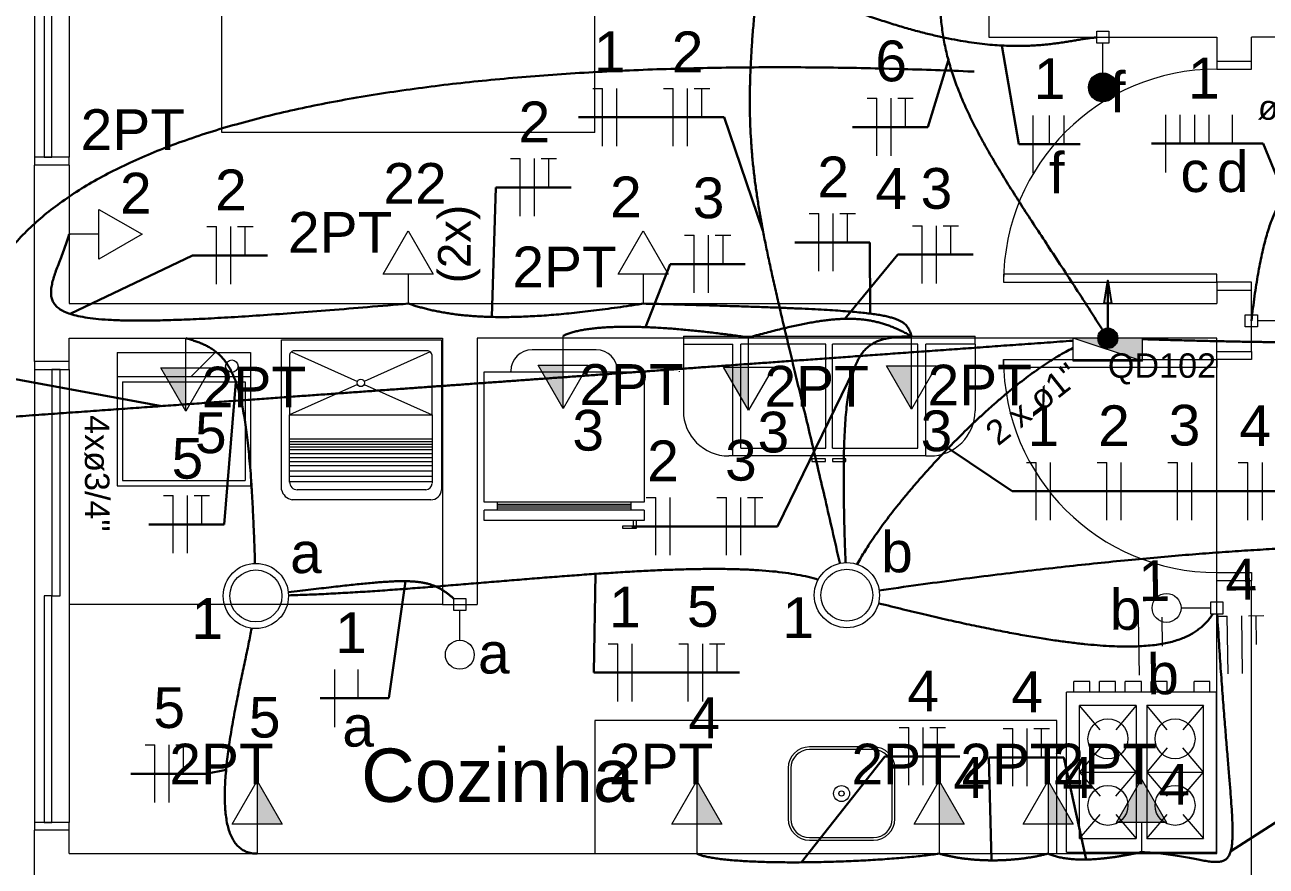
# Model space of a CAD drawing. Header units: inches. Extents: x -3 to 923, y -103 to 154.
# Drawn here: x 19.74 to 25.11, y 46.64 to 50.29 of the extents above; entities that cross this region are included whole.
import ezdxf

# ---------------------------------------------------------------- set-up
doc = ezdxf.new("R2010")
doc.units = ezdxf.units.IN
doc.header["$LTSCALE"] = 10
doc.header["$MEASUREMENT"] = 0
doc.linetypes.add('Dashed', pattern=[0.75, 0.5, -0.25])
for name, color, linetype, lineweight in [('BASE', 8, 'Continuous', 5), ('EL-Condutos', 4, 'Continuous', 30), ('EL-Fios', 9, 'Continuous', 20), ('EL-Pontos', 9, 'Continuous', 20), ('EL-Textos condutos', 7, 'Continuous', 20), ('EL-Textos fios', 2, 'Continuous', 30), ('EL-Textos pontos', 2, 'Continuous', 30), ('MOVEIS', 9, 'Continuous', 20), ('P-SIMBOL', 5, 'Continuous', 20), ('TEXTO', 2, 'Continuous', 20)]:
    doc.layers.add(name, color=color, linetype=linetype, lineweight=lineweight)
doc.styles.add('Arial', font='arial.ttf')
doc.dimstyles.get("Standard").update_dxf_attribs({"dimtxt": 0.18, "dimasz": 0.18, "dimexe": 0.18, "dimexo": 0.0625, "dimgap": 0.09, "dimtad": 0, "dimtih": 1, "dimtoh": 1, "dimdec": 4, "dimzin": 0, "dimdsep": 46, "dimtxsty": 'Standard', "dimcen": 0.09, "dimadec": 0, "dimazin": 0, "dimtfac": 1, "dimtdec": 4, "dimtofl": 0, "dimtmove": 0, "dimatfit": 3, "dimfxl": 0, "dimtolj": 1, "dimtzin": 0, "dimarcsym": 0})

msp = doc.modelspace()

# ---------------------------------------------------------------- hatches: boundary and pattern name
at = {"layer": 'P-SIMBOL', "linetype": 'Continuous'}
for points in [[(24.3395, 50.0147), (24.402, 50.0147), (24.402, 50.0772), (24.3924, 50.0767), (24.3754, 50.0712), (24.3649, 50.0653), (24.3569, 50.0582), (24.3489, 50.0478), (24.3428, 50.0347), (24.3399, 50.0217), (24.3401, 50.0147)], [(24.4645, 50.0147), (24.402, 50.0147), (24.402, 50.0772), (24.4117, 50.0767), (24.4287, 50.0712), (24.4392, 50.0653), (24.4472, 50.0582), (24.4552, 50.0478), (24.4613, 50.0347), (24.4642, 50.0217), (24.464, 50.0147)], [(24.3395, 50.0147), (24.402, 50.0147), (24.402, 49.9522), (24.3924, 49.9527), (24.3754, 49.9582), (24.3649, 49.9642), (24.3569, 49.9712), (24.3489, 49.9817), (24.3428, 49.9947), (24.3399, 50.0077), (24.3401, 50.0147)], [(24.4645, 50.0147), (24.402, 50.0147), (24.402, 49.9522), (24.4117, 49.9527), (24.4287, 49.9582), (24.4392, 49.9642), (24.4472, 49.9712), (24.4552, 49.9817), (24.4613, 49.9947), (24.4642, 50.0077), (24.464, 50.0147)], [(24.5741, 48.8284), (24.5741, 48.9283), (24.2732, 48.9283)], [(20.432, 48.8003), (20.432, 48.6128), (20.3237, 48.8003)], [(22.0662, 48.8111), (22.0662, 48.6236), (21.958, 48.8111)], [(22.8677, 48.8035), (22.8677, 48.616), (22.7595, 48.8035)], [(23.5738, 48.8089), (23.5738, 48.6214), (23.4655, 48.8089)], [(20.7408, 46.8238), (20.7408, 47.0113), (20.8491, 46.8238)], [(22.6438, 46.8238), (22.6438, 47.0113), (22.7521, 46.8238)], [(23.6939, 46.8238), (23.6939, 47.0113), (23.8021, 46.8238)], [(24.1651, 46.8238), (24.1651, 47.0113), (24.2734, 46.8238)], [(24.6778, 46.8308), (24.5695, 47.0183), (24.4613, 46.8308)]]:
    msp.add_hatch(color=256, dxfattribs=at).paths.add_polyline_path(points)

# ---------------------------------------------------------------- linework, layer by layer
at = {"layer": 'BASE'}
for p, q in [((23.9088, 51.9628), (23.9088, 50.2323)), ((23.9088, 50.2323), (24.8953, 50.2323)), ((24.8953, 50.2323), (24.8953, 50.1283)), ((25.0453, 50.1283), (25.0453, 50.2323)), ((25.3738, 50.2323), (25.0453, 50.2323)), ((24.8953, 50.1283), (25.0453, 50.1283)), ((19.7778, 48.8273), (19.7778, 49.6783)), ((19.9278, 49.6783), (19.7778, 49.6783)), ((19.9278, 49.6783), (19.9278, 49.0783)), ((24.8953, 49.1363), (24.8953, 49.0783)), ((24.8953, 49.1363), (25.0453, 49.1363)), ((25.0453, 48.8708), (25.0453, 49.1363)), ((19.9278, 49.0783), (24.8953, 49.0783)), ((19.9278, 48.9283), (21.5433, 48.9283)), ((19.9278, 48.8273), (19.9278, 48.9283)), ((21.5433, 48.9283), (21.5433, 47.7748)), ((24.8953, 48.9283), (21.6933, 48.9283)), ((21.6933, 48.9283), (21.6933, 47.7748)), ((24.8953, 48.8708), (24.8953, 48.9283)), ((24.8953, 48.8708), (25.0453, 48.8708)), ((19.9278, 48.8273), (19.7778, 48.8273)), ((24.8953, 47.9133), (24.8953, 48.8363)), ((24.8953, 46.6958), (24.8953, 47.8783)), ((24.8953, 47.8783), (25.0453, 47.8783)), ((25.0453, 44.3133), (25.0453, 47.8783)), ((21.5433, 47.7748), (19.9278, 47.7748)), ((21.5433, 47.7748), (21.6933, 47.7748)), ((19.9278, 46.7968), (19.7778, 46.7968)), ((19.7778, 46.4448), (19.7778, 46.7968)), ((19.9278, 46.6958), (19.9278, 46.7968)), ((19.9278, 46.6958), (24.8953, 46.6958))]:
    msp.add_line(p, q, dxfattribs=at)
at = {"layer": 'BASE', "linetype": 'Continuous'}
for p, q in [((19.7778, 51.3283), (19.7778, 49.7128)), ((19.9278, 51.3283), (19.9278, 49.7128)), ((19.7778, 48.7928), (19.7778, 46.8313)), ((19.9278, 48.7928), (19.9278, 46.8313))]:
    msp.add_line(p, q, dxfattribs=at)
for points in [[(19.8183, 50.5208), (19.8183, 49.7128), (19.8528, 49.7128), (19.8528, 50.5208), (19.8183, 50.5208), (19.8183, 50.5208)], [(24.8953, 49.1708), (24.8953, 49.2053), (23.9723, 49.2053), (23.9723, 49.1708), (24.8953, 49.1708), (24.8953, 49.1708)], [(24.8953, 48.8363), (24.8953, 48.8013), (23.9723, 48.8013), (23.9723, 48.8363), (24.8953, 48.8363), (24.8953, 48.8363)], [(19.8528, 48.7928), (19.8528, 47.8123), (19.8878, 47.8123), (19.8878, 48.7928), (19.8528, 48.7928), (19.8528, 48.7928)], [(19.8183, 47.8123), (19.8183, 46.8313), (19.8528, 46.8313), (19.8528, 47.8123), (19.8183, 47.8123), (19.8183, 47.8123)]]:
    msp.add_lwpolyline(points, close=True, dxfattribs=at)
for points in [[(24.8953, 50.1283), (24.8953, 50.0938), (25.0453, 50.0938), (25.0453, 50.1283)], [(19.9278, 49.6783), (19.9278, 49.7128), (19.7778, 49.7128), (19.7778, 49.6783)], [(25.0453, 49.1363), (25.0453, 49.1708), (24.8953, 49.1708), (24.8953, 49.1363)], [(25.0453, 48.8708), (25.0453, 48.8363), (24.8953, 48.8363), (24.8953, 48.8708)], [(19.7778, 48.8273), (19.7778, 48.7928), (19.9278, 48.7928), (19.9278, 48.8273)], [(24.8953, 47.8783), (24.8953, 47.9133), (25.0453, 47.9133), (25.0453, 47.8783)], [(19.9278, 46.7968), (19.9278, 46.8313), (19.7778, 46.8313), (19.7778, 46.7968)]]:
    msp.add_lwpolyline(points, dxfattribs=at)
for centre, start, end in [((24.8953, 49.1708), 90, 180), ((24.8953, 48.8363), 180, 270)]:
    msp.add_arc(centre, 0.923, start, end, dxfattribs=at)
at = {"layer": 'EL-Condutos'}
msp.add_line((24.4236, 48.9283), (24.4236, 49.1783), dxfattribs=at)
at = {"layer": 'EL-Condutos', "const_width": 0.0417}
msp.add_lwpolyline([(24.4445, 48.9283, 1), (24.4028, 48.9283, 1)], format="xyb", close=True, dxfattribs=at)
at = {"layer": 'EL-Condutos'}
msp.add_circle((24.4236, 48.9283), 0.0417, dxfattribs=at)
at = {"layer": 'EL-Condutos', "linetype": 'Dashed'}
for points in [[(23.6612, 55.0553), (23.3726, 55.0425), (23.0815, 55.0086), (22.7888, 54.9546), (22.4952, 54.8816), (22.2015, 54.7908), (21.9085, 54.6833), (21.617, 54.5602), (21.3279, 54.4226), (21.0418, 54.2716), (20.7597, 54.1085), (20.4823, 53.9342), (20.2104, 53.7499), (19.9448, 53.5568), (19.6863, 53.3559), (19.4357, 53.1484), (19.1938, 52.9354), (18.9614, 52.718), (18.7393, 52.4974), (18.5282, 52.2746), (18.3291, 52.0507), (18.1427, 51.827), (17.9697, 51.6045), (17.8111, 51.3844), (17.6675, 51.1677), (17.5398, 50.9556), (17.4288, 50.7492), (17.3353, 50.5496), (17.26, 50.358), (17.2038, 50.1754), (17.1675, 50.0031)], [(31.2656, 49.28), (30.9073, 49.3663), (30.562, 49.4722), (30.2291, 49.5963), (29.9081, 49.7373), (29.5984, 49.8939), (29.2996, 50.0647), (29.0109, 50.2484), (28.7319, 50.4437), (28.4621, 50.6493), (28.2009, 50.8637), (27.9476, 51.0858), (27.7019, 51.3142), (27.4631, 51.5476), (27.2307, 51.7846), (27.0041, 52.0238), (26.7827, 52.2641), (26.5661, 52.504), (26.3537, 52.7423), (26.1449, 52.9776), (25.9392, 53.2085), (25.7361, 53.4339), (25.5348, 53.6522), (25.3351, 53.8623), (25.1362, 54.0627), (24.9376, 54.2522), (24.7388, 54.4294), (24.5392, 54.593), (24.3383, 54.7417), (24.1355, 54.8742), (23.9303, 54.9891)], [(19.4822, 48.7089), (19.4868, 48.895), (19.5278, 49.0649), (19.6032, 49.2193), (19.7105, 49.3588), (19.8477, 49.484), (20.0125, 49.5955), (20.2027, 49.694), (20.416, 49.7802), (20.6503, 49.8546), (20.9034, 49.9178), (21.173, 49.9706), (21.4569, 50.0135), (21.7528, 50.0471), (22.0587, 50.0722), (22.3722, 50.0892), (22.6911, 50.0989), (23.0133, 50.1019), (23.3364, 50.0988), (23.6584, 50.0903), (23.9769, 50.0769), (24.2898, 50.0593), (24.5947, 50.0381), (24.8896, 50.014), (25.1722, 49.9876), (25.4403, 49.9596), (25.6917, 49.9304), (25.924, 49.9009), (26.1352, 49.8715), (26.3231, 49.843), (26.4853, 49.816)], [(26.5705, 49.6581), (26.5444, 49.5862), (26.5191, 49.5189), (26.4943, 49.456), (26.4694, 49.3973), (26.4443, 49.3428), (26.4183, 49.2923), (26.3913, 49.2457), (26.3627, 49.2028), (26.3323, 49.1634), (26.2995, 49.1276), (26.2641, 49.095), (26.2257, 49.0656), (26.1839, 49.0393), (26.1382, 49.0158), (26.0883, 48.9952), (26.0339, 48.9771), (25.9745, 48.9616), (25.9098, 48.9484), (25.8393, 48.9374), (25.7627, 48.9285), (25.6797, 48.9216), (25.5897, 48.9164), (25.4925, 48.913), (25.3876, 48.911), (25.2747, 48.9105), (25.1534, 48.9112), (25.0233, 48.913), (24.884, 48.9158), (24.7352, 48.9195), (24.5764, 48.9238)], [(19.6296, 48.5844), (19.8508, 48.6003), (20.0583, 48.6152), (20.2531, 48.6291), (20.4363, 48.6423), (20.6087, 48.6547), (20.7713, 48.6663), (20.9252, 48.6774), (21.0712, 48.6878), (21.2104, 48.6978), (21.3437, 48.7074), (21.4721, 48.7166), (21.5965, 48.7255), (21.718, 48.7342), (21.8375, 48.7428), (21.956, 48.7513), (22.0744, 48.7598), (22.1938, 48.7683), (22.315, 48.777), (22.4391, 48.7859), (22.567, 48.7951), (22.6998, 48.8046), (22.8383, 48.8146), (22.9836, 48.825), (23.1366, 48.836), (23.2982, 48.8476), (23.4696, 48.8599), (23.6516, 48.8729), (23.8451, 48.8868), (24.0513, 48.9016), (24.271, 48.9173)]]:
    msp.add_spline(points, degree=3, dxfattribs=at)
at = {"layer": 'EL-Condutos', "linetype": 'Continuous'}
for points in [[(24.4236, 48.9283), (24.3572, 49.0329), (24.2929, 49.1323), (24.2311, 49.227), (24.1717, 49.3173), (24.1151, 49.4037), (24.0613, 49.4865), (24.0105, 49.5661), (23.963, 49.6429), (23.9188, 49.7172), (23.8781, 49.7895), (23.8411, 49.8601), (23.808, 49.9295), (23.7789, 49.9979), (23.7539, 50.0659), (23.7333, 50.1337), (23.7173, 50.2018), (23.7059, 50.2706), (23.6993, 50.3403), (23.6978, 50.4115), (23.7015, 50.4845), (23.7104, 50.5597), (23.7249, 50.6374), (23.7451, 50.7181), (23.7711, 50.8022), (23.8031, 50.8899), (23.8412, 50.9818), (23.8857, 51.0782), (23.9367, 51.1794), (23.9943, 51.2859), (24.0588, 51.3981)], [(23.0419, 50.4617), (23.1272, 50.4247), (23.2087, 50.3911), (23.2863, 50.3607), (23.3603, 50.3334), (23.4307, 50.3091), (23.4977, 50.2876), (23.5614, 50.2687), (23.6219, 50.2524), (23.6793, 50.2384), (23.7337, 50.2266), (23.7853, 50.2169), (23.8341, 50.2092), (23.8803, 50.2032), (23.924, 50.1988), (23.9653, 50.196), (24.0043, 50.1944), (24.0412, 50.1941), (24.076, 50.1948), (24.1088, 50.1964), (24.1399, 50.1987), (24.1692, 50.2017), (24.197, 50.2051), (24.2232, 50.2088), (24.2482, 50.2127), (24.2718, 50.2166), (24.2944, 50.2204), (24.3159, 50.2239), (24.3366, 50.227), (24.3564, 50.2295), (24.3756, 50.2313)], [(23.2629, 47.9554), (23.2311, 48.0956), (23.2008, 48.2278), (23.1717, 48.3523), (23.144, 48.4696), (23.1177, 48.5802), (23.0927, 48.6844), (23.0691, 48.7826), (23.0468, 48.8753), (23.0258, 48.963), (23.0063, 49.0459), (22.988, 49.1247), (22.9712, 49.1996), (22.9556, 49.2711), (22.9414, 49.3397), (22.9286, 49.4057), (22.9171, 49.4696), (22.907, 49.5318), (22.8982, 49.5927), (22.8908, 49.6528), (22.8847, 49.7125), (22.88, 49.7722), (22.8766, 49.8323), (22.8746, 49.8933), (22.8739, 49.9555), (22.8746, 50.0194), (22.8766, 50.0855), (22.88, 50.1541), (22.8847, 50.2257), (22.8908, 50.3007), (22.8982, 50.3795)], [(25.0453, 49.0035), (25.052, 49.0586), (25.059, 49.1108), (25.0664, 49.1601), (25.0741, 49.2067), (25.0822, 49.2505), (25.0908, 49.2917), (25.0997, 49.3302), (25.1091, 49.3661), (25.1191, 49.3994), (25.1295, 49.4303), (25.1405, 49.4587), (25.1521, 49.4847), (25.1643, 49.5083), (25.1771, 49.5296), (25.1905, 49.5487), (25.2047, 49.5655), (25.2196, 49.5801), (25.2352, 49.5926), (25.2515, 49.603), (25.2687, 49.6114), (25.2867, 49.6177), (25.3056, 49.6222), (25.3253, 49.6247), (25.3459, 49.6253), (25.3675, 49.6242), (25.39, 49.6213), (25.4135, 49.6167), (25.4381, 49.6104), (25.4636, 49.6024), (25.4903, 49.5929)], [(21.3953, 49.0783), (21.2189, 49.0632), (21.056, 49.0498), (20.9059, 49.0382), (20.7683, 49.0283), (20.6426, 49.0201), (20.5283, 49.0136), (20.4249, 49.0089), (20.332, 49.0059), (20.249, 49.0046), (20.1754, 49.0051), (20.1108, 49.0073), (20.0547, 49.0112), (20.0065, 49.0169), (19.9658, 49.0243), (19.932, 49.0334), (19.9048, 49.0442), (19.8835, 49.0568), (19.8678, 49.0711), (19.857, 49.0872), (19.8508, 49.105), (19.8486, 49.1245), (19.8499, 49.1458), (19.8542, 49.1688), (19.861, 49.1935), (19.8699, 49.22), (19.8804, 49.2481), (19.8919, 49.2781), (19.9039, 49.3097), (19.9161, 49.3432), (19.9278, 49.3783)], [(22.4115, 49.0783), (22.3549, 49.0695), (22.3004, 49.0615), (22.2479, 49.0543), (22.1974, 49.0478), (22.1488, 49.042), (22.1021, 49.037), (22.0572, 49.0326), (22.0141, 49.029), (21.9727, 49.0259), (21.9329, 49.0236), (21.8947, 49.0218), (21.8581, 49.0206), (21.8229, 49.02), (21.7891, 49.02), (21.7567, 49.0204), (21.7256, 49.0214), (21.6958, 49.0229), (21.6671, 49.0249), (21.6396, 49.0273), (21.6132, 49.0302), (21.5877, 49.0334), (21.5633, 49.0371), (21.5397, 49.0412), (21.517, 49.0456), (21.495, 49.0503), (21.4739, 49.0553), (21.4533, 49.0607), (21.4334, 49.0663), (21.4141, 49.0722), (21.3953, 49.0783)], [(22.4115, 49.0783), (22.5182, 49.0755), (22.618, 49.0728), (22.7111, 49.0701), (22.7978, 49.0675), (22.8782, 49.0649), (22.9527, 49.0623), (23.0215, 49.0597), (23.0848, 49.057), (23.1429, 49.0543), (23.196, 49.0514), (23.2443, 49.0484), (23.2881, 49.0453), (23.3276, 49.042), (23.363, 49.0386), (23.3946, 49.0349), (23.4227, 49.0309), (23.4474, 49.0267), (23.469, 49.0222), (23.4878, 49.0174), (23.5039, 49.0123), (23.5177, 49.0068), (23.5293, 49.0009), (23.539, 48.9945), (23.5471, 48.9878), (23.5537, 48.9806), (23.5592, 48.9729), (23.5636, 48.9647), (23.5674, 48.956), (23.5707, 48.9467), (23.5738, 48.9369)], [(23.5738, 48.9369), (23.5548, 48.9474), (23.5359, 48.957), (23.5173, 48.9659), (23.4987, 48.974), (23.4802, 48.9813), (23.4616, 48.9877), (23.443, 48.9935), (23.4243, 48.9984), (23.4053, 49.0026), (23.3862, 49.006), (23.3667, 49.0087), (23.3469, 49.0107), (23.3267, 49.012), (23.3061, 49.0125), (23.2849, 49.0123), (23.2631, 49.0115), (23.2408, 49.0099), (23.2177, 49.0077), (23.1939, 49.0048), (23.1694, 49.0013), (23.1439, 48.9971), (23.1176, 48.9922), (23.0903, 48.9867), (23.062, 48.9806), (23.0326, 48.9739), (23.0021, 48.9666), (22.9704, 48.9587), (22.9375, 48.9502), (22.9033, 48.9411), (22.8677, 48.9315)], [(22.8677, 48.9315), (22.8407, 48.9355), (22.813, 48.9394), (22.7846, 48.9433), (22.7556, 48.947), (22.7262, 48.9507), (22.6963, 48.9543), (22.6662, 48.9576), (22.6357, 48.9608), (22.6052, 48.9638), (22.5745, 48.9666), (22.5438, 48.9692), (22.5132, 48.9714), (22.4828, 48.9734), (22.4525, 48.975), (22.4226, 48.9763), (22.3931, 48.9772), (22.3641, 48.9778), (22.3356, 48.9779), (22.3078, 48.9776), (22.2806, 48.9769), (22.2543, 48.9756), (22.2288, 48.9739), (22.2043, 48.9716), (22.1809, 48.9688), (22.1585, 48.9654), (22.1373, 48.9615), (22.1174, 48.9569), (22.0989, 48.9516), (22.0818, 48.9457), (22.0662, 48.9391)], [(20.7316, 47.9537), (20.7289, 48.0347), (20.7259, 48.1108), (20.7226, 48.1823), (20.7189, 48.2492), (20.715, 48.3117), (20.7107, 48.37), (20.7059, 48.4243), (20.7008, 48.4746), (20.6952, 48.5212), (20.6892, 48.5643), (20.6826, 48.604), (20.6756, 48.6404), (20.668, 48.6738), (20.6598, 48.7042), (20.6511, 48.7319), (20.6417, 48.757), (20.6317, 48.7797), (20.621, 48.8001), (20.6097, 48.8184), (20.5976, 48.8348), (20.5848, 48.8494), (20.5712, 48.8625), (20.5568, 48.874), (20.5416, 48.8843), (20.5256, 48.8935), (20.5087, 48.9017), (20.4909, 48.9091), (20.4722, 48.9159), (20.4526, 48.9223), (20.432, 48.9283)], [(23.2882, 47.9576), (23.285, 48.0493), (23.2826, 48.1351), (23.2811, 48.2151), (23.2803, 48.2895), (23.2803, 48.3586), (23.2812, 48.4225), (23.2828, 48.4815), (23.2854, 48.5357), (23.2887, 48.5854), (23.293, 48.6308), (23.2981, 48.672), (23.3041, 48.7093), (23.3109, 48.7428), (23.3187, 48.7728), (23.3274, 48.7995), (23.337, 48.823), (23.3475, 48.8436), (23.359, 48.8615), (23.3714, 48.8769), (23.3848, 48.8899), (23.3992, 48.9008), (23.4145, 48.9098), (23.4309, 48.9171), (23.4482, 48.9228), (23.4665, 48.9273), (23.4859, 48.9306), (23.5063, 48.933), (23.5277, 48.9348), (23.5502, 48.936), (23.5738, 48.9369)], [(23.3391, 47.9496), (23.3549, 47.9778), (23.3728, 48.0075), (23.3926, 48.0385), (23.4143, 48.0706), (23.4378, 48.1038), (23.4629, 48.1379), (23.4895, 48.1728), (23.5175, 48.2084), (23.5469, 48.2444), (23.5774, 48.2808), (23.6091, 48.3175), (23.6417, 48.3543), (23.6752, 48.3911), (23.7095, 48.4277), (23.7444, 48.464), (23.7799, 48.5), (23.8158, 48.5354), (23.852, 48.5701), (23.8885, 48.604), (23.9251, 48.6369), (23.9616, 48.6688), (23.9981, 48.6995), (24.0344, 48.7288), (24.0703, 48.7567), (24.1058, 48.7829), (24.1407, 48.8074), (24.175, 48.8301), (24.2085, 48.8507), (24.2412, 48.8692), (24.2729, 48.8854)], [(23.432, 47.8357), (23.6033, 47.8597), (23.7678, 47.8818), (23.9257, 47.902), (24.0771, 47.9204), (24.2224, 47.9371), (24.3617, 47.9522), (24.4952, 47.9656), (24.6232, 47.9776), (24.7457, 47.9882), (24.8631, 47.9975), (24.9756, 48.0056), (25.0833, 48.0124), (25.1865, 48.0183), (25.2853, 48.0231), (25.38, 48.027), (25.4708, 48.0301), (25.5579, 48.0325), (25.6415, 48.0342), (25.7217, 48.0353), (25.7989, 48.0359), (25.8732, 48.036), (25.9449, 48.0359), (26.014, 48.0355), (26.0809, 48.0349), (26.1458, 48.0342), (26.2088, 48.0335), (26.2702, 48.0329), (26.3301, 48.0324), (26.3888, 48.0322), (26.4465, 48.0323)], [(20.8771, 47.8145), (20.9574, 47.8172), (21.0395, 47.8209), (21.1231, 47.8254), (21.2081, 47.8305), (21.2941, 47.8363), (21.3811, 47.8426), (21.4687, 47.8493), (21.5567, 47.8562), (21.645, 47.8634), (21.7334, 47.8707), (21.8215, 47.8779), (21.9092, 47.8851), (21.9963, 47.8921), (22.0825, 47.8987), (22.1677, 47.905), (22.2516, 47.9107), (22.334, 47.9159), (22.4146, 47.9203), (22.4934, 47.924), (22.57, 47.9267), (22.6442, 47.9284), (22.7159, 47.9291), (22.7847, 47.9285), (22.8506, 47.9266), (22.9132, 47.9234), (22.9723, 47.9186), (23.0278, 47.9122), (23.0795, 47.9041), (23.127, 47.8942), (23.1702, 47.8824)], [(20.8756, 47.8282), (20.9262, 47.8342), (20.974, 47.8398), (21.0191, 47.845), (21.0615, 47.8499), (21.1015, 47.8545), (21.139, 47.8586), (21.1743, 47.8624), (21.2073, 47.8657), (21.2383, 47.8686), (21.2673, 47.871), (21.2944, 47.873), (21.3197, 47.8745), (21.3434, 47.8755), (21.3654, 47.8759), (21.3861, 47.8759), (21.4054, 47.8752), (21.4234, 47.8741), (21.4403, 47.8723), (21.4562, 47.87), (21.4711, 47.867), (21.4852, 47.8634), (21.4985, 47.8591), (21.5113, 47.8542), (21.5235, 47.8487), (21.5353, 47.8424), (21.5468, 47.8354), (21.5581, 47.8277), (21.5694, 47.8192), (21.5806, 47.81), (21.5919, 47.8)], [(23.4327, 47.7799), (23.5384, 47.7537), (23.6386, 47.7297), (23.7336, 47.7078), (23.8235, 47.688), (23.9085, 47.6703), (23.9887, 47.6545), (24.0642, 47.6407), (24.1353, 47.6287), (24.2021, 47.6185), (24.2646, 47.6102), (24.3232, 47.6035), (24.3779, 47.5985), (24.4289, 47.5951), (24.4764, 47.5933), (24.5204, 47.593), (24.5613, 47.5942), (24.599, 47.5967), (24.6338, 47.6006), (24.6658, 47.6058), (24.6952, 47.6122), (24.7222, 47.6199), (24.7468, 47.6286), (24.7693, 47.6385), (24.7897, 47.6494), (24.8083, 47.6613), (24.8252, 47.6741), (24.8406, 47.6878), (24.8546, 47.7023), (24.8673, 47.7176), (24.879, 47.7336)], [(24.8971, 47.7327), (24.9052, 47.6036), (24.9132, 47.4849), (24.9212, 47.3763), (24.9289, 47.2774), (24.9361, 47.1877), (24.9429, 47.1067), (24.9489, 47.0341), (24.9541, 46.9695), (24.9583, 46.9124), (24.9615, 46.8624), (24.9633, 46.819), (24.9638, 46.782), (24.9627, 46.7507), (24.9599, 46.7249), (24.9552, 46.704), (24.9487, 46.6878), (24.94, 46.6756), (24.929, 46.6672), (24.9156, 46.6621), (24.8997, 46.6599), (24.8811, 46.6601), (24.8597, 46.6623), (24.8353, 46.6662), (24.8078, 46.6712), (24.7771, 46.677), (24.7429, 46.6832), (24.7053, 46.6893), (24.6639, 46.6948), (24.6187, 46.6995), (24.5695, 46.7028)], [(20.7174, 47.6721), (20.7109, 47.639), (20.7038, 47.6038), (20.6961, 47.5668), (20.688, 47.5283), (20.6796, 47.4884), (20.671, 47.4474), (20.6624, 47.4055), (20.6539, 47.3629), (20.6456, 47.3198), (20.6376, 47.2765), (20.6301, 47.2331), (20.6231, 47.1899), (20.6169, 47.1471), (20.6115, 47.105), (20.6071, 47.0637), (20.6038, 47.0235), (20.6016, 46.9845), (20.6008, 46.9471), (20.6015, 46.9114), (20.6037, 46.8777), (20.6077, 46.8461), (20.6135, 46.8169), (20.6212, 46.7903), (20.6311, 46.7665), (20.6431, 46.7458), (20.6575, 46.7284), (20.6743, 46.7145), (20.6937, 46.7042), (20.7159, 46.6979), (20.7408, 46.6958)], [(24.5695, 46.7028), (24.5515, 46.6989), (24.5337, 46.6953), (24.5163, 46.6919), (24.4991, 46.6887), (24.4822, 46.6858), (24.4656, 46.6831), (24.4493, 46.6807), (24.4334, 46.6785), (24.4177, 46.6766), (24.4023, 46.6749), (24.3873, 46.6735), (24.3726, 46.6724), (24.3581, 46.6715), (24.3441, 46.6708), (24.3303, 46.6704), (24.3169, 46.6703), (24.3038, 46.6704), (24.291, 46.6708), (24.2786, 46.6714), (24.2665, 46.6723), (24.2548, 46.6735), (24.2434, 46.6749), (24.2323, 46.6766), (24.2216, 46.6785), (24.2113, 46.6807), (24.2013, 46.6832), (24.1917, 46.6859), (24.1825, 46.689), (24.1736, 46.6922), (24.1651, 46.6958)], [(23.6939, 46.6958), (23.6624, 46.6915), (23.6288, 46.6874), (23.5935, 46.6835), (23.5566, 46.6799), (23.5183, 46.6765), (23.4787, 46.6734), (23.4381, 46.6705), (23.3967, 46.668), (23.3545, 46.6657), (23.3119, 46.6637), (23.269, 46.662), (23.2259, 46.6605), (23.183, 46.6595), (23.1402, 46.6587), (23.098, 46.6582), (23.0563, 46.6581), (23.0155, 46.6583), (22.9757, 46.6589), (22.9371, 46.6599), (22.8998, 46.6611), (22.8641, 46.6628), (22.8302, 46.6649), (22.7981, 46.6673), (22.7683, 46.6701), (22.7407, 46.6734), (22.7156, 46.677), (22.6932, 46.6811), (22.6736, 46.6855), (22.6571, 46.6904), (22.6438, 46.6958)], [(24.1651, 46.6958), (24.1492, 46.6919), (24.1332, 46.6883), (24.1171, 46.6849), (24.1008, 46.6819), (24.0845, 46.6791), (24.0681, 46.6766), (24.0516, 46.6744), (24.0351, 46.6725), (24.0186, 46.6709), (24.0021, 46.6695), (23.9856, 46.6684), (23.9691, 46.6676), (23.9526, 46.667), (23.9362, 46.6667), (23.9198, 46.6667), (23.9036, 46.6669), (23.8874, 46.6674), (23.8714, 46.6681), (23.8555, 46.6691), (23.8397, 46.6704), (23.8241, 46.6718), (23.8087, 46.6736), (23.7935, 46.6755), (23.7785, 46.6777), (23.7637, 46.6802), (23.7492, 46.6828), (23.735, 46.6857), (23.721, 46.6889), (23.7073, 46.6922), (23.6939, 46.6958)]]:
    msp.add_spline(points, degree=3, dxfattribs=at)
at = {"layer": 'EL-Fios', "color": 5}
for p, q in [((22.1945, 50.0101), (22.2362, 50.0101)), ((22.2362, 49.7601), (22.2362, 50.0101)), ((22.2987, 49.7601), (22.2987, 50.0101)), ((22.5001, 50.0101), (22.5417, 50.0101)), ((22.5417, 49.7601), (22.5417, 50.0101)), ((22.6042, 49.7601), (22.6042, 50.0101)), ((22.6334, 50.0101), (22.7001, 50.0101)), ((22.6667, 49.8851), (22.6667, 50.0101)), ((23.3815, 49.9679), (23.4232, 49.9679)), ((23.4232, 49.7179), (23.4232, 49.9679)), ((23.4857, 49.7179), (23.4857, 49.9679)), ((23.5149, 49.9679), (23.5815, 49.9679)), ((23.5482, 49.8429), (23.5482, 49.9679)), ((24.101, 49.6434), (24.101, 49.8934)), ((24.1716, 49.7684), (24.1716, 49.8934)), ((24.2341, 49.7684), (24.2341, 49.8934)), ((24.6748, 49.646), (24.6748, 49.896)), ((24.7373, 49.771), (24.7373, 49.896)), ((24.7998, 49.771), (24.7998, 49.896)), ((24.8623, 49.771), (24.8623, 49.896)), ((24.9641, 49.771), (24.9641, 49.896)), ((21.8374, 49.7065), (21.879, 49.7065)), ((21.879, 49.4565), (21.879, 49.7065)), ((21.9415, 49.4565), (21.9415, 49.7065)), ((21.9707, 49.7065), (22.0374, 49.7065)), ((22.004, 49.5815), (22.004, 49.7065)), ((23.1307, 49.4681), (23.1723, 49.4681)), ((23.1723, 49.2181), (23.1723, 49.4681)), ((23.2348, 49.2181), (23.2348, 49.4681)), ((23.264, 49.4681), (23.3307, 49.4681)), ((23.2973, 49.3431), (23.2973, 49.4681)), ((20.5231, 49.4119), (20.5648, 49.4119)), ((20.5648, 49.1619), (20.5648, 49.4119)), ((20.6273, 49.1619), (20.6273, 49.4119)), ((20.6565, 49.4119), (20.7231, 49.4119)), ((20.6898, 49.2869), (20.6898, 49.4119)), ((23.5777, 49.4157), (23.6194, 49.4157)), ((23.6194, 49.1657), (23.6194, 49.4157)), ((23.6819, 49.1657), (23.6819, 49.4157)), ((23.7111, 49.4157), (23.7777, 49.4157)), ((23.7444, 49.2907), (23.7444, 49.4157)), ((22.5912, 49.3747), (22.6328, 49.3747)), ((22.6328, 49.1247), (22.6328, 49.3747)), ((22.6953, 49.1247), (22.6953, 49.3747)), ((22.7245, 49.3747), (22.7912, 49.3747)), ((22.7578, 49.2497), (22.7578, 49.3747)), ((24.072, 48.3905), (24.1136, 48.3905)), ((24.1136, 48.1405), (24.1136, 48.3905)), ((24.1761, 48.1405), (24.1761, 48.3905)), ((24.3775, 48.3905), (24.4192, 48.3905)), ((24.4192, 48.1405), (24.4192, 48.3905)), ((24.4817, 48.1405), (24.4817, 48.3905)), ((24.6831, 48.3905), (24.7247, 48.3905)), ((24.7247, 48.1405), (24.7247, 48.3905)), ((24.7872, 48.1405), (24.7872, 48.3905)), ((24.9886, 48.3905), (25.0303, 48.3905)), ((25.0303, 48.1405), (25.0303, 48.3905)), ((25.0928, 48.1405), (25.0928, 48.3905)), ((20.3352, 48.2469), (20.3768, 48.2469)), ((20.3768, 47.9969), (20.3768, 48.2469)), ((20.4393, 47.9969), (20.4393, 48.2469)), ((20.4685, 48.2469), (20.5352, 48.2469)), ((20.5018, 48.1219), (20.5018, 48.2469)), ((22.4254, 48.2385), (22.467, 48.2385)), ((22.467, 47.9885), (22.467, 48.2385)), ((22.5295, 47.9885), (22.5295, 48.2385)), ((22.7309, 48.2385), (22.7726, 48.2385)), ((22.7726, 47.9885), (22.7726, 48.2385)), ((22.8351, 47.9885), (22.8351, 48.2385)), ((22.8643, 48.2385), (22.9309, 48.2385)), ((22.8976, 48.1135), (22.8976, 48.2385)), ((24.8992, 47.7238), (24.9409, 47.7244)), ((24.9447, 47.4745), (24.9409, 47.7244)), ((25.0072, 47.4754), (25.0034, 47.7254)), ((25.0326, 47.7258), (25.0992, 47.7268)), ((25.0678, 47.6014), (25.0659, 47.7263)), ((24.5605, 47.4686), (24.5567, 47.7186)), ((24.6604, 47.5951), (24.6585, 47.7201)), ((22.2604, 47.6051), (22.3021, 47.6051)), ((22.3021, 47.3551), (22.3021, 47.6051)), ((22.3646, 47.3551), (22.3646, 47.6051)), ((22.566, 47.6051), (22.6076, 47.6051)), ((22.6076, 47.3551), (22.6076, 47.6051)), ((22.6701, 47.3551), (22.6701, 47.6051)), ((22.6993, 47.6051), (22.766, 47.6051)), ((22.7326, 47.4801), (22.7326, 47.6051)), ((21.0766, 47.2438), (21.0766, 47.4938)), ((21.1784, 47.3688), (21.1784, 47.4938)), ((23.5203, 47.2418), (23.562, 47.2418)), ((23.562, 46.9918), (23.562, 47.2418)), ((23.6245, 46.9918), (23.6245, 47.2418)), ((23.6537, 47.2418), (23.7203, 47.2418)), ((23.687, 47.1168), (23.687, 47.2418)), ((23.9705, 47.2379), (24.0122, 47.2379)), ((23.9705, 47.2379), (24.0122, 47.2379)), ((24.0122, 46.9879), (24.0122, 47.2379)), ((24.0122, 46.9879), (24.0122, 47.2379)), ((24.0747, 46.9879), (24.0747, 47.2379)), ((24.0747, 46.9879), (24.0747, 47.2379)), ((24.1039, 47.2379), (24.1705, 47.2379)), ((24.1039, 47.2379), (24.1705, 47.2379)), ((24.1372, 47.1129), (24.1372, 47.2379)), ((24.1372, 47.1129), (24.1372, 47.2379)), ((20.2561, 47.1671), (20.2977, 47.1671)), ((20.2977, 46.9171), (20.2977, 47.1671)), ((20.3602, 46.9171), (20.3602, 47.1671)), ((20.3894, 47.1671), (20.4561, 47.1671)), ((20.4227, 47.0421), (20.4227, 47.1671))]:
    msp.add_line(p, q, dxfattribs=at)
at = {"layer": 'EL-Pontos', "linetype": 'Continuous'}
msp.add_circle((24.4236, 48.9283), 0.025, dxfattribs=at)
at = {"layer": 'EL-Textos fios', "color": 3}
for p, q in [((23.9653, 50.1959), (24.0385, 49.7684)), ((23.7333, 50.1337), (23.644, 49.8429)), ((22.7626, 49.8851), (22.132, 49.8851)), ((22.9308, 49.3939), (22.7626, 49.8851)), ((23.644, 49.8429), (23.319, 49.8429)), ((24.0385, 49.7684), (24.3037, 49.7684)), ((25.0963, 49.771), (24.6123, 49.771)), ((25.189, 49.5466), (25.0963, 49.771)), ((21.7567, 49.0204), (21.7749, 49.5815)), ((21.7749, 49.5815), (22.0999, 49.5815)), ((20.3285, 48.6346), (15.8871, 49.45)), ((23.3932, 49.3431), (23.0682, 49.3431)), ((23.3946, 49.0349), (23.3932, 49.3431)), ((19.932, 49.0334), (20.4606, 49.2869)), ((20.4606, 49.2869), (20.7856, 49.2869)), ((23.2849, 49.0123), (23.5152, 49.2907)), ((23.5152, 49.2907), (23.8402, 49.2907)), ((22.4226, 48.9763), (22.5287, 49.2497)), ((22.5287, 49.2497), (22.8537, 49.2497)), ((23.3257, 48.7946), (22.9934, 48.1135)), ((20.6488, 48.7383), (20.5977, 48.1219)), ((23.7322, 48.4515), (24.0095, 48.2655)), ((24.0095, 48.2655), (25.5567, 48.2655)), ((20.5977, 48.1219), (20.2727, 48.1219)), ((22.9934, 48.1135), (22.3629, 48.1135)), ((22.2062, 47.9077), (22.1979, 47.4801)), ((21.3834, 47.8759), (21.3106, 47.3688)), ((22.1979, 47.4801), (22.8285, 47.4801)), ((21.3106, 47.3688), (21.0141, 47.3688)), ((23.098, 46.6582), (23.4578, 47.1168)), ((23.4578, 47.1168), (23.7828, 47.1168)), ((24.233, 47.1129), (23.908, 47.1129)), ((23.9198, 46.6667), (23.908, 47.1129)), ((23.908, 47.1129), (24.233, 47.1129)), ((24.3303, 46.6704), (24.233, 47.1129)), ((20.5186, 47.0421), (20.1936, 47.0421)), ((20.6067, 47.0588), (20.5186, 47.0421)), ((24.9558, 46.7059), (25.2797, 46.9143))]:
    msp.add_line(p, q, dxfattribs=at)
at = {"layer": 'MOVEIS'}
for p, q in [((20.5878, 49.8198), (20.5878, 51.9543)), ((22.2028, 49.8198), (22.2028, 51.9543)), ((22.2028, 49.8198), (20.5878, 49.8198)), ((20.8463, 48.9208), (21.5388, 48.9208)), ((20.8463, 48.2718), (20.8463, 48.9208)), ((21.5388, 48.9208), (21.5388, 48.2708)), ((22.5863, 48.9373), (23.8493, 48.9373)), ((22.5863, 48.9373), (22.5863, 48.9028)), ((23.8493, 48.9028), (23.8493, 48.9373)), ((20.1348, 48.8658), (20.1348, 48.2893)), ((20.1348, 48.8658), (20.7118, 48.8658)), ((20.5593, 48.8658), (20.4553, 48.7623)), ((20.7118, 48.8658), (20.7118, 48.2893)), ((20.8893, 48.8698), (21.1753, 48.7413)), ((21.4898, 48.8693), (21.2043, 48.7413)), ((21.9318, 48.8788), (22.2088, 48.8788)), ((22.5863, 48.9028), (22.7998, 48.9028)), ((22.5863, 48.9028), (22.5863, 48.6143)), ((22.7998, 48.4183), (22.7998, 48.9028)), ((22.8343, 48.4528), (22.8343, 48.9028)), ((23.2033, 48.9028), (22.8343, 48.9028)), ((23.2033, 48.4528), (23.2033, 48.9028)), ((23.2318, 48.4528), (23.2318, 48.9028)), ((23.6013, 48.9028), (23.2318, 48.9028)), ((23.6013, 48.4528), (23.6013, 48.9028)), ((23.8493, 48.9028), (23.6358, 48.9028)), ((23.6358, 48.4183), (23.6358, 48.9028)), ((23.8493, 48.9028), (23.8493, 48.6143)), ((21.7243, 48.2178), (21.7243, 48.7833)), ((21.7243, 48.7833), (22.4163, 48.7833)), ((21.8398, 48.7833), (21.8398, 48.7863)), ((22.4163, 48.7833), (22.4163, 48.2178)), ((22.5673, 48.7863), (22.5673, 48.7833)), ((20.1578, 48.7393), (20.1578, 48.3123)), ((20.6888, 48.7393), (20.6888, 48.3123)), ((21.1748, 48.7278), (20.8813, 48.5963)), ((21.2048, 48.7278), (21.4983, 48.5963)), ((21.4983, 48.4908), (20.8813, 48.4908)), ((21.4983, 48.4793), (20.8813, 48.4793)), ((21.4983, 48.4678), (20.8813, 48.4678)), ((21.4983, 48.4563), (20.8813, 48.4563)), ((21.4983, 48.4448), (20.8813, 48.4448)), ((21.4983, 48.4278), (20.8813, 48.4278)), ((22.8343, 48.4528), (23.2033, 48.4528)), ((23.2318, 48.4528), (23.6013, 48.4528)), ((21.4983, 48.4103), (20.8813, 48.4103)), ((21.4983, 48.3928), (20.8813, 48.3928)), ((21.4983, 48.3758), (20.8813, 48.3758)), ((22.7998, 48.4183), (22.7823, 48.4183)), ((23.6358, 48.4183), (22.7998, 48.4183)), ((23.6358, 48.4183), (23.6528, 48.4183)), ((20.1578, 48.3123), (20.6888, 48.3123)), ((21.4983, 48.3528), (20.8813, 48.3528)), ((21.4983, 48.3293), (20.8813, 48.3293)), ((20.1348, 48.2893), (20.7118, 48.2893)), ((21.4983, 48.3063), (20.8813, 48.3063)), ((21.4928, 48.2283), (20.8933, 48.2283)), ((22.4163, 48.2178), (21.7243, 48.2178)), ((21.7818, 48.1833), (21.7818, 48.2178)), ((22.3588, 48.2088), (21.7818, 48.2088)), ((22.3588, 48.2178), (22.3588, 48.1833)), ((22.4163, 48.1833), (21.7243, 48.1833)), ((21.7243, 48.1393), (21.7243, 48.1833)), ((22.3588, 48.2003), (21.7818, 48.2003)), ((22.3588, 48.1923), (21.7818, 48.1923)), ((22.4163, 48.1833), (22.4163, 48.1393)), ((22.4163, 48.1393), (21.7243, 48.1393)), ((22.3243, 48.1048), (22.3243, 48.1163)), ((22.3243, 48.1163), (22.3703, 48.1163)), ((22.3818, 48.1048), (22.3243, 48.1048)), ((22.3703, 48.1163), (22.3703, 48.1393)), ((22.3818, 48.1393), (22.3818, 48.1048)), ((24.2763, 47.3953), (24.2763, 47.4413)), ((24.3458, 47.4413), (24.2763, 47.4413)), ((24.3458, 47.3953), (24.3458, 47.4413)), ((24.4573, 47.4413), (24.3878, 47.4413)), ((24.3878, 47.3953), (24.3878, 47.4413)), ((24.4573, 47.3953), (24.4573, 47.4413)), ((24.5688, 47.4413), (24.4993, 47.4413)), ((24.4993, 47.3953), (24.4993, 47.4413)), ((24.5688, 47.3953), (24.5688, 47.4413)), ((24.6108, 47.3953), (24.6108, 47.4413)), ((24.6803, 47.4413), (24.6108, 47.4413)), ((24.6803, 47.3953), (24.6803, 47.4413)), ((24.8658, 47.4413), (24.7968, 47.4413)), ((24.7968, 47.3953), (24.7968, 47.4413)), ((24.8658, 47.3953), (24.8658, 47.4413)), ((24.8948, 47.3953), (24.2443, 47.3953)), ((24.2443, 46.7028), (24.2443, 47.3953)), ((24.8948, 46.7028), (24.8948, 47.3953)), ((24.3018, 46.7608), (24.3018, 47.3373)), ((24.5468, 47.3373), (24.3018, 47.3373)), ((24.3908, 47.2328), (24.3018, 47.3373)), ((24.5468, 47.3373), (24.4578, 47.2328)), ((24.5468, 47.3373), (24.5468, 46.7608)), ((24.8373, 47.3373), (24.5928, 47.3373)), ((24.5928, 47.3373), (24.5928, 46.7608)), ((24.6813, 47.2328), (24.5928, 47.3373)), ((24.8373, 47.3373), (24.7483, 47.2328)), ((24.8373, 46.7608), (24.8373, 47.3373)), ((24.2028, 47.2728), (22.2033, 47.2728)), ((22.2033, 47.2728), (22.2033, 46.6958)), ((24.2028, 46.6958), (24.2028, 47.2728)), ((23.4093, 47.1578), (23.1323, 47.1578)), ((23.4093, 47.1463), (23.1323, 47.1463)), ((24.3908, 47.1538), (24.3018, 47.0493)), ((24.5468, 47.0493), (24.4578, 47.1538)), ((24.6813, 47.1538), (24.5928, 47.0493)), ((24.8373, 47.0493), (24.7483, 47.1538)), ((23.0403, 47.0658), (23.0403, 46.8463)), ((23.0518, 47.0658), (23.0518, 46.8463)), ((23.4898, 46.8463), (23.4898, 47.0658)), ((23.5018, 46.8463), (23.5018, 47.0658)), ((24.3018, 47.0493), (24.5468, 47.0493)), ((24.3018, 47.0493), (24.3908, 46.9443)), ((24.4578, 46.9443), (24.5468, 47.0493)), ((24.5928, 47.0493), (24.8373, 47.0493)), ((24.5928, 47.0493), (24.6813, 46.9443)), ((24.7483, 46.9443), (24.8373, 47.0493)), ((24.3018, 46.7608), (24.3908, 46.8653)), ((24.4578, 46.8653), (24.5468, 46.7608)), ((24.5928, 46.7608), (24.6813, 46.8653)), ((24.7483, 46.8653), (24.8373, 46.7608)), ((23.1323, 46.7658), (23.4093, 46.7658)), ((23.1323, 46.7543), (23.4093, 46.7543)), ((24.3018, 46.7608), (24.5468, 46.7608)), ((24.5928, 46.7608), (24.8373, 46.7608)), ((24.2443, 46.7028), (24.8948, 46.7028))]:
    msp.add_line(p, q, dxfattribs=at)
for points in [[(20.8813, 48.8558), (20.8813, 48.5963)], [(20.8813, 48.5963), (21.4983, 48.5963), (21.4983, 48.8548)], [(21.4813, 48.8733), (20.8973, 48.8733)], [(20.1348, 48.7623), (20.7118, 48.7623)], [(20.1578, 48.7393), (20.6888, 48.7393)], [(20.8813, 48.5963), (21.4983, 48.5963), (21.4983, 48.2998)], [(20.8813, 48.3053), (20.8813, 48.5963)], [(21.4713, 48.2718), (20.9148, 48.2718)]]:
    msp.add_lwpolyline(points, dxfattribs=at)
for points in [[(23.1428, 48.4063), (23.1428, 48.3948), (23.2008, 48.3948), (23.2008, 48.4063), (23.1428, 48.4063), (23.1428, 48.4063)], [(23.2318, 48.4063), (23.2318, 48.3948), (23.2898, 48.3948), (23.2898, 48.4063), (23.2318, 48.4063), (23.2318, 48.4063)]]:
    msp.add_lwpolyline(points, close=True, dxfattribs=at)
for centre, radius in [((20.6313, 48.8073), 0.0271), ((21.1898, 48.7348), 0.0162), ((24.4243, 47.1933), 0.0865), ((24.7148, 47.1933), 0.0865), ((23.2708, 46.9563), 0.0346), ((24.4243, 46.9048), 0.0865), ((24.7148, 46.9048), 0.0865), ((23.2708, 46.9563), 0.0115)]:
    msp.add_circle(centre, radius, dxfattribs=at)
for centre, radius, start, end in [((20.9018, 48.8533), 0.0205, 102.103, 173.884), ((21.4773, 48.8523), 0.0212, 7.0184, 80.5046), ((21.9318, 48.7863), 0.0923, 90, 180), ((22.2088, 48.7863), 0.0923, 0, 90), ((22.7823, 48.6143), 0.1961, 180, 270), ((23.6528, 48.6143), 0.1961, 270, 0), ((20.9013, 48.2843), 0.0562, 192.429, 261.603), ((20.9143, 48.3048), 0.0329, 177.073, 271.067), ((21.4668, 48.3028), 0.0315, 278.11, 354.315), ((21.4928, 48.2748), 0.0462, 270.092, 355.528), ((23.1323, 47.0658), 0.0923, 90, 180), ((23.1323, 47.0658), 0.0808, 90, 180), ((23.4093, 47.0658), 0.0923, 0, 90), ((23.4093, 47.0658), 0.0808, 0, 90), ((23.1323, 46.8463), 0.0923, 180, 270), ((23.1323, 46.8463), 0.0808, 180, 270), ((23.4093, 46.8463), 0.0923, 270, 0), ((23.4093, 46.8463), 0.0808, 270, 0)]:
    msp.add_arc(centre, radius, start, end, dxfattribs=at)
at = {"layer": 'P-SIMBOL'}
for p, q in [((24.3755, 50.2588), (24.4285, 50.2588)), ((24.3755, 50.2058), (24.3755, 50.2588)), ((24.4285, 50.2588), (24.4285, 50.2058)), ((24.4285, 50.2058), (24.3755, 50.2058)), ((24.402, 50.0772), (24.402, 50.2058)), ((24.4645, 50.0147), (24.3395, 50.0147)), ((20.0558, 49.4865), (20.2433, 49.3783)), ((20.0558, 49.27), (20.0558, 49.4865)), ((21.287, 49.2063), (21.3953, 49.3938)), ((21.3953, 49.3938), (21.5035, 49.2063)), ((22.3033, 49.2063), (22.4115, 49.3938)), ((22.4115, 49.3938), (22.5198, 49.2063)), ((20.0558, 49.3783), (19.9278, 49.3783)), ((20.2433, 49.3783), (20.0558, 49.27)), ((21.5035, 49.2063), (21.287, 49.2063)), ((21.3953, 49.2063), (21.3953, 49.0783)), ((22.5198, 49.2063), (22.3033, 49.2063)), ((22.4115, 49.2063), (22.4115, 49.0783)), ((25.0188, 48.977), (25.0188, 49.0301)), ((25.0188, 49.0301), (25.0718, 49.0301)), ((25.0718, 49.0301), (25.0718, 48.977)), ((25.0718, 48.977), (25.0188, 48.977)), ((25.2003, 49.0035), (25.0718, 49.0035)), ((20.432, 48.8003), (20.432, 48.9283)), ((22.0662, 48.8111), (22.0662, 48.9391)), ((22.8677, 48.8035), (22.8677, 48.9315)), ((23.5738, 48.8089), (23.5738, 48.9369)), ((24.5741, 48.9283), (24.2732, 48.9283)), ((24.2732, 48.8284), (24.2732, 48.9283)), ((24.5741, 48.8284), (24.2732, 48.9283)), ((24.5741, 48.8284), (24.5741, 48.9283)), ((20.432, 48.6128), (20.3237, 48.8003)), ((20.3237, 48.8003), (20.5402, 48.8003)), ((20.432, 48.6128), (20.432, 48.8003)), ((20.5402, 48.8003), (20.432, 48.6128)), ((22.0662, 48.6236), (21.958, 48.8111)), ((21.958, 48.8111), (22.1745, 48.8111)), ((22.0662, 48.6236), (22.0662, 48.8111)), ((22.1745, 48.8111), (22.0662, 48.6236)), ((22.8677, 48.616), (22.7595, 48.8035)), ((22.7595, 48.8035), (22.976, 48.8035)), ((22.8677, 48.616), (22.8677, 48.8035)), ((22.976, 48.8035), (22.8677, 48.616)), ((23.5738, 48.6214), (23.4655, 48.8089)), ((23.4655, 48.8089), (23.682, 48.8089)), ((23.5738, 48.6214), (23.5738, 48.8089)), ((23.682, 48.8089), (23.5738, 48.6214)), ((24.5741, 48.8284), (24.2732, 48.8284)), ((21.5918, 47.8013), (21.6448, 47.8013)), ((21.5918, 47.7483), (21.5918, 47.8013)), ((21.6448, 47.8013), (21.6448, 47.7483)), ((24.869, 47.7335), (24.869, 47.7865)), ((24.869, 47.7865), (24.922, 47.7865)), ((24.922, 47.7865), (24.922, 47.7335)), ((21.6448, 47.7483), (21.5918, 47.7483)), ((21.6183, 47.6198), (21.6183, 47.7483)), ((24.7405, 47.76), (24.869, 47.76)), ((24.922, 47.7335), (24.869, 47.7335)), ((20.6326, 46.8238), (20.7408, 47.0113)), ((20.7408, 47.0113), (20.7408, 46.8238)), ((20.7408, 47.0113), (20.8491, 46.8238)), ((22.5356, 46.8238), (22.6438, 47.0113)), ((22.6438, 47.0113), (22.6438, 46.8238)), ((22.6438, 47.0113), (22.7521, 46.8238)), ((23.5856, 46.8238), (23.6939, 47.0113)), ((23.6939, 47.0113), (23.6939, 46.8238)), ((23.6939, 47.0113), (23.8021, 46.8238)), ((24.0569, 46.8238), (24.1651, 47.0113)), ((24.1651, 47.0113), (24.1651, 46.8238)), ((24.1651, 47.0113), (24.2734, 46.8238)), ((24.4613, 46.8308), (24.5695, 47.0183)), ((24.5695, 47.0183), (24.6778, 46.8308)), ((20.8491, 46.8238), (20.6326, 46.8238)), ((20.7408, 46.8238), (20.7408, 46.6958)), ((22.7521, 46.8238), (22.5356, 46.8238)), ((22.6438, 46.8238), (22.6438, 46.6958)), ((23.8021, 46.8238), (23.5856, 46.8238)), ((23.6939, 46.8238), (23.6939, 46.6958)), ((24.2734, 46.8238), (24.0569, 46.8238)), ((24.1651, 46.8238), (24.1651, 46.6958)), ((24.6778, 46.8308), (24.4613, 46.8308)), ((24.5695, 46.8308), (24.5695, 46.7028))]:
    msp.add_line(p, q, dxfattribs=at)
for centre, radius in [((24.402, 50.0147), 0.0625), ((20.7355, 47.812), 0.1412), ((23.294, 47.8155), 0.1412), ((20.7355, 47.812), 0.1125), ((23.294, 47.8155), 0.1125), ((24.678, 47.76), 0.0625), ((21.6183, 47.5573), 0.0625)]:
    msp.add_circle(centre, radius, dxfattribs=at)

# ---------------------------------------------------------------- texts
at = {"layer": 'EL-Textos condutos', "color": 2, "char_height": 0.1059, "attachment_point": 8, "line_spacing_factor": 0.798, "style": 'Arial'}
for s, insert, width, rotation in [('ø1"', (25.1827, 49.8672), 0.247748, 356.074), ('2 x ø1"', (24.1316, 48.6002), 0.508995, 38.395), ('4xø3/4"', (19.9927, 48.3429), 0.247748, 270.169)]:
    msp.add_mtext(s, dxfattribs=dict(at, insert=insert, width=width, rotation=rotation))
at = {"layer": 'EL-Textos fios', "color": 3, "char_height": 0.1765, "attachment_point": 8, "line_spacing_factor": 0.798, "style": 'Arial'}
for s, insert, width in [('1', (22.2673, 50.0805), 0.150872), ('2', (22.6043, 50.0805), 0.150872), ('6', (23.4858, 50.0385), 0.150872), ('1', (24.1718, 49.964), 0.150872), ('1', (24.8393, 49.9665), 0.150872), ('2', (21.9413, 49.777), 0.150872), ('2', (23.2348, 49.5385), 0.150872), ('f', (24.2028, 49.5565), 0.075436), ('d', (24.9643, 49.559), 0.150872), ('2', (20.6273, 49.4825), 0.150872), ('4', (23.4858, 49.4885), 0.150872), ('3', (23.6818, 49.4865), 0.150872), ('c', (24.7998, 49.559), 0.136314), ('3', (22.6953, 49.4455), 0.150872), ('1', (24.1448, 48.461), 0.150872), ('2', (24.4503, 48.461), 0.150872), ('3', (24.7558, 48.461), 0.150872), ('4', (25.0618, 48.461), 0.150872), ('5', (20.4393, 48.3175), 0.150872), ('2', (22.4983, 48.309), 0.150872), ('3', (22.8353, 48.309), 0.150872), ('1', (22.3333, 47.6755), 0.150872), ('5', (22.6703, 47.6755), 0.150872), ('1', (21.1473, 47.5645), 0.150872), ('4', (23.6243, 47.3125), 0.150872), ('4', (24.0748, 47.3085), 0.150872), ('4', (24.0748, 47.3085), 0.150872), ('5', (20.3603, 47.2375), 0.150872), ('a', (21.1783, 47.157), 0.150872)]:
    msp.add_mtext(s, dxfattribs=dict(at, insert=insert, width=width))
at = {"layer": 'EL-Textos fios', "color": 3, "char_height": 0.1765, "width": 0.150872, "attachment_point": 8, "rotation": 0.875, "line_spacing_factor": 0.798, "style": 'Arial'}
for s, insert in [('1', (24.6264, 47.79)), ('4', (25.0024, 47.796)), ('b', (24.6639, 47.3835))]:
    msp.add_mtext(s, dxfattribs=dict(at, insert=insert))
at = {"layer": 'EL-Textos pontos', "color": 2, "line_spacing_factor": 0.798, "style": 'Arial'}
for s, insert, char_height, width, attachment_point in [('f', (24.5013, 49.906), 0.1765, 0.075436, 9), ('2PT', (20.2028, 49.7435), 0.1765, 0.497614, 8), ('22', (21.4243, 49.5105), 0.1765, 0.301744, 8), ('2', (20.2158, 49.4685), 0.1765, 0.150872, 8), ('2', (22.3373, 49.452), 0.1765, 0.150872, 8), ('2PT', (21.1003, 49.2985), 0.1765, 0.497614, 8), ('2PT', (22.0718, 49.149), 0.1765, 0.497614, 8), ('QD102', (24.4238, 48.7277), 0.1059, 0.515348, 7), ('2PT', (20.7273, 48.6285), 0.1765, 0.497614, 8), ('2PT', (22.3618, 48.6395), 0.1765, 0.497614, 8), ('2PT', (23.1633, 48.632), 0.1765, 0.497614, 8), ('2PT', (23.8693, 48.637), 0.1765, 0.497614, 8), ('5', (20.5403, 48.428), 0.1765, 0.150872, 8), ('3', (22.1743, 48.439), 0.1765, 0.150872, 8), ('3', (22.9758, 48.431), 0.1765, 0.150872, 8), ('3', (23.6818, 48.4365), 0.1765, 0.150872, 8), ('b', (23.5108, 47.912), 0.1765, 0.150872, 8), ('a', (20.9523, 47.9085), 0.1765, 0.150872, 8), ('b', (24.5693, 47.663), 0.1765, 0.150872, 9), ('1', (20.5253, 47.626), 0.1765, 0.150872, 8), ('1', (23.0838, 47.6295), 0.1765, 0.150872, 8), ('a', (21.8343, 47.4735), 0.1765, 0.150872, 9), ('5', (20.7738, 47.196), 0.1765, 0.150872, 8), ('4', (22.6768, 47.196), 0.1765, 0.150872, 8), ('2PT', (20.5868, 46.9955), 0.1765, 0.497614, 8), ('2PT', (22.4898, 46.9955), 0.1765, 0.497614, 8), ('2PT', (23.5398, 46.9955), 0.1765, 0.497614, 8), ('2PT', (24.0108, 46.9955), 0.1765, 0.497614, 8), ('2PT', (24.4108, 46.9955), 0.1765, 0.497614, 8), ('4', (23.8238, 46.9375), 0.1765, 0.150872, 8), ('4', (24.2948, 46.9375), 0.1765, 0.150872, 8), ('4', (24.7113, 46.908), 0.1765, 0.150872, 8)]:
    msp.add_mtext(s, dxfattribs=dict(at, insert=insert, char_height=char_height, width=width, attachment_point=attachment_point))
at = {"layer": 'P-SIMBOL', "insert": (21.7077, 49.1663), "char_height": 0.1412, "width": 0.349743, "attachment_point": 7, "rotation": 90, "line_spacing_factor": 0.798, "style": 'Arial'}
msp.add_mtext('(2x)', dxfattribs=at)
at = {"layer": 'TEXTO', "insert": (21.7823, 46.9169), "char_height": 0.23076, "width": 1.298536, "attachment_point": 8, "line_spacing_factor": 0.798, "style": 'Arial'}
msp.add_mtext('Cozinha', dxfattribs=at)

# ---------------------------------------------------------------- leaders
at = {"layer": 'EL-Condutos'}
msp.add_leader([(24.4236, 49.1783), (24.4236, 48.9283)], dimstyle='Standard', override={"dimasz": 0.1, "dimldrblk": 'Closed'}, dxfattribs=at)

doc.saveas('drawing.dxf')
